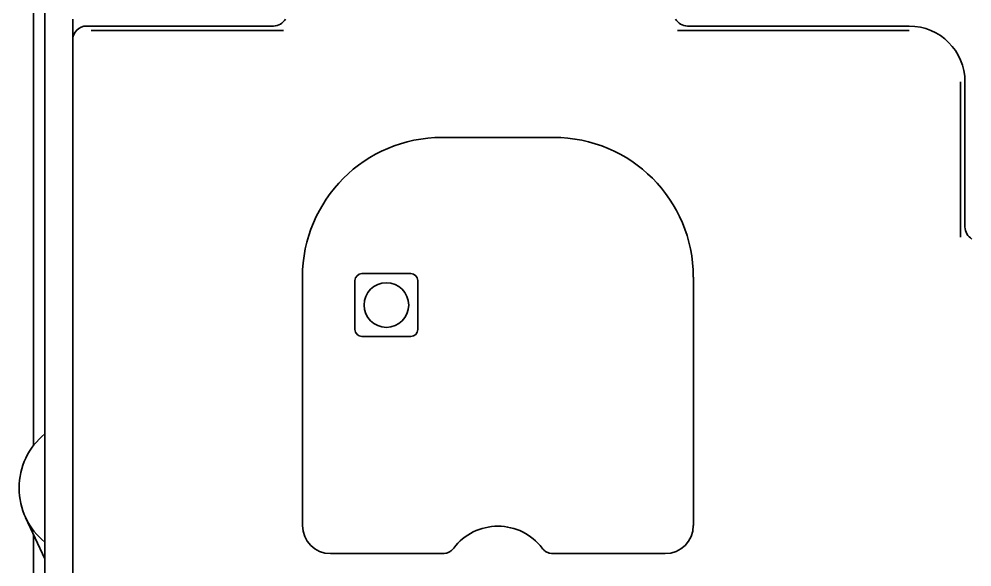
# Model space of a CAD drawing. Extents: x 53 to 4125, y 6244 to 9910.
# Drawn here: x 2212.4 to 2280.8, y 9150.6 to 9189.9 of the extents above; entities that cross this region are included whole.
import ezdxf

# ---------------------------------------------------------------- set-up
doc = ezdxf.new("R2010")
doc.units = 0
doc.header["$LTSCALE"] = 5
doc.layers.add('1', color=7, linetype='CONTINUOUS', true_color=0xffffff)

msp = doc.modelspace()

# ---------------------------------------------------------------- linework, layer by layer
at = {"layer": '1', "color": 7, "linetype": 'Continuous', "lineweight": 35}
for p, q in [((2214.275, 9098.493), (2214.275, 9738.343)), ((2213.475, 9282.908), (2213.475, 9159.342)), ((2216.275, 9189.895), (2216.275, 9098.193)), ((2217.275, 9189.393), (2230.676, 9189.393)), ((2260.375, 9189.393), (2276.275, 9189.393)), ((2217.59, 9189.078), (2231.403, 9189.078)), ((2259.647, 9189.078), (2276.275, 9189.078)), ((2216.275, 9102.393), (2216.275, 9188.394)), ((2279.96, 9185.393), (2279.96, 9174.265)), ((2280.275, 9185.393), (2280.275, 9174.993)), ((2250.775, 9181.411), (2242.775, 9181.411)), ((2232.758, 9171.393), (2232.758, 9153.593)), ((2237.025, 9171.643), (2240.525, 9171.643)), ((2260.793, 9153.593), (2260.793, 9171.393)), ((2236.525, 9167.643), (2236.525, 9171.143)), ((2241.025, 9171.143), (2241.025, 9167.643)), ((2240.525, 9167.143), (2237.025, 9167.143)), ((2212.898, 9154.164), (2214.275, 9151.21)), ((2213.475, 9152.928), (2213.475, 9081.493)), ((2234.775, 9151.576), (2242.813, 9151.576)), ((2250.737, 9151.576), (2258.775, 9151.576))]:
    msp.add_line(p, q, dxfattribs=at)
msp.add_circle((2238.775, 9169.391), 1.6, dxfattribs=at)
for centre, radius, start, end in [((2276.275, 9185.393), 4, 0, 90), ((2242.775, 9171.393), 10.017, 90, 180), ((2250.775, 9171.393), 10.017, 0, 90), ((2237.025, 9171.143), 0.5, 90, 180), ((2240.525, 9171.143), 0.5, 0, 90), ((2237.025, 9167.643), 0.5, 180, 270), ((2240.525, 9167.643), 0.5, 270, 0), ((2217.43, 9156.277), 5, 129.11875, 230.89188), ((2234.775, 9153.593), 2.017, 180, 270), ((2258.775, 9153.593), 2.017, 270, 0), ((2246.775, 9149.555), 3.983, 37.31922, 142.68078)]:
    msp.add_arc(centre, radius, start, end, dxfattribs=at)
for centre, major_axis, start_param, end_param in [((2230.675, 9190.394), (0.708, -0.708), 5.498396, 6.545231), ((2260.376, 9190.394), (-0.708, -0.708), 6.021139, 7.067974), ((2217.276, 9188.393), (-0.708, 0.708), 5.498396, 7.067974), ((2281.276, 9174.994), (-0.708, -0.708), 5.498396, 6.545231)]:
    msp.add_ellipse(centre, major_axis=major_axis, ratio=0.998783, start_param=start_param, end_param=end_param, dxfattribs=at)
for points in [[(2242.813, 9151.576), (2242.89, 9151.576), (2242.966, 9151.585), (2243.115, 9151.62), (2243.188, 9151.646), (2243.325, 9151.714), (2243.39, 9151.756), (2243.508, 9151.853), (2243.562, 9151.908), (2243.608, 9151.969)], [(2249.942, 9151.969), (2249.989, 9151.908), (2250.042, 9151.853), (2250.161, 9151.756), (2250.225, 9151.714), (2250.362, 9151.646), (2250.435, 9151.62), (2250.584, 9151.585), (2250.661, 9151.576), (2250.737, 9151.576)]]:
    msp.add_open_spline(points, degree=3, knots=[0, 0, 0, 0, 0.25, 0.25, 0.5, 0.5, 0.75, 0.75, 1, 1, 1, 1], dxfattribs=at)

doc.saveas('drawing.dxf')
